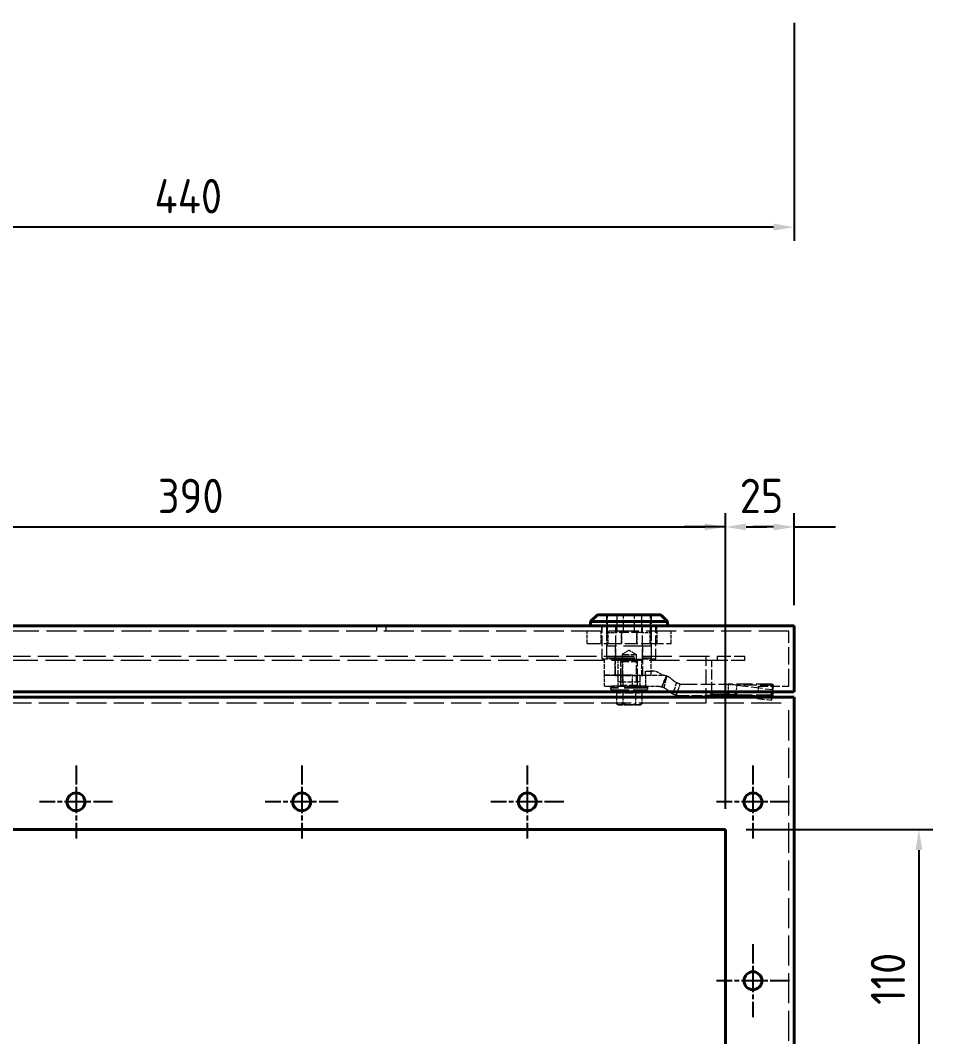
# Model space of a CAD drawing. Header units: millimetres. Extents: x 0 to 2970, y 0 to 2100.
# Drawn here: x 1331.8 to 1663.4, y 337.3 to 706.6 of the extents above; entities that cross this region are included whole.
import ezdxf

# ---------------------------------------------------------------- set-up
doc = ezdxf.new("R2010")
doc.units = ezdxf.units.MM
doc.header["$LTSCALE"] = 5
doc.linetypes.add('CHAIN', pattern=[0.3543, 0.2362, -0.0295, 0.0591, -0.0295])
doc.linetypes.add('DASHED', pattern=[0.2067, 0.1654, -0.0413])
for name, color, linetype, lineweight in [('가려진 것(ISO)', 2, 'DASHED', 18), ('가려진 좁은 것(ISO)', 2, 'DASHED', 18), ('가시적인 것(ISO)', 3, 'Continuous', 40), ('중심 표식(ISO)', 1, 'Continuous', 25), ('치수(ISO)', 2, 'Continuous', 25)]:
    doc.layers.add(name, color=color, linetype=linetype, lineweight=lineweight)
doc.styles.add('치수 텍스트_PSTEK_POSCO', font='isocp.shx')
doc.dimstyles.new('치수_PSTEK_POSCO', dxfattribs={"dimscale": 5, "dimtxt": 2.5, "dimasz": 1.5, "dimexe": 1, "dimexo": 1.5, "dimgap": 1, "dimtad": 1, "dimrnd": 1e-08, "dimdsep": 46, "dimtxsty": '치수 텍스트_PSTEK_POSCO', "dimcen": 0.09, "dimdle": 10, "dimclrd": 7, "dimclre": 7, "dimclrt": 2, "dimadec": 1, "dimazin": 2, "dimtfac": 1, "dimtmove": 0, "dimatfit": 3, "dimfxl": 0, "dimtolj": 1, "dimlwd": -1, "dimlwe": -1, "dimarcsym": 0})

# ---------------------------------------------------------------- blocks, each defined once
blk = doc.blocks.new('*D28')
at = {"layer": 'Defpoints', "color": 0, "transparency": 16777216}
for p in [(1588.09, 412.65), (1588.09, 302.65), (1658.4, 302.65)]:
    blk.add_point(p, dxfattribs=at)
at = {"layer": '치수(ISO)', "color": 7, "transparency": 16777216}
for p, q in [((1595.59, 412.65), (1663.4, 412.65)), ((1658.4, 405.15), (1658.4, 310.15)), ((1595.59, 302.65), (1663.4, 302.65))]:
    blk.add_line(p, q, dxfattribs=at)
for points in [[(1657.15, 405.15), (1659.65, 405.15), (1658.4, 412.65)], [(1657.15, 310.15), (1659.65, 310.15), (1658.4, 302.65)]]:
    blk.add_solid(points, dxfattribs=at)
at = {"layer": '치수(ISO)', "color": 2, "transparency": 16777216, "insert": (1647.15, 348.9), "char_height": 12.5, "attachment_point": 4, "rotation": 90, "style": '치수 텍스트_PSTEK_POSCO'}
blk.add_mtext('\\A1;110', dxfattribs=at)
blk = doc.blocks.new('*D31')
at = {"layer": 'Defpoints', "color": 0, "transparency": 16777216}
for p in [(1588.09, 522.56), (1198.09, 412.65), (1588.09, 412.65)]:
    blk.add_point(p, dxfattribs=at)
at = {"layer": '치수(ISO)', "color": 7, "transparency": 16777216}
for p, q in [((1198.09, 420.15), (1198.09, 527.56)), ((1588.09, 420.15), (1588.09, 527.56)), ((1205.59, 522.56), (1580.59, 522.56))]:
    blk.add_line(p, q, dxfattribs=at)
for points in [[(1205.59, 523.81), (1205.59, 521.31), (1198.09, 522.56)], [(1580.59, 523.81), (1580.59, 521.31), (1588.09, 522.56)]]:
    blk.add_solid(points, dxfattribs=at)
at = {"layer": '치수(ISO)', "color": 2, "transparency": 16777216, "insert": (1381.81, 533.81), "char_height": 12.5, "attachment_point": 4, "style": '치수 텍스트_PSTEK_POSCO'}
blk.add_mtext('\\A1;390', dxfattribs=at)
blk = doc.blocks.new('*D32')
at = {"layer": 'Defpoints', "color": 0, "transparency": 16777216}
for p in [(1613.09, 522.56), (1613.09, 486.65), (1588.09, 412.65)]:
    blk.add_point(p, dxfattribs=at)
at = {"layer": '치수(ISO)', "color": 7, "transparency": 16777216}
for p, q in [((1588.09, 420.15), (1588.09, 527.56)), ((1613.09, 494.15), (1613.09, 527.56)), ((1580.59, 522.56), (1573.09, 522.56)), ((1588.09, 522.56), (1580.59, 522.56)), ((1595.59, 522.56), (1603.09, 522.56)), ((1605.59, 522.56), (1598.09, 522.56)), ((1613.09, 522.56), (1620.59, 522.56)), ((1620.59, 522.56), (1628.09, 522.56))]:
    blk.add_line(p, q, dxfattribs=at)
for points in [[(1595.59, 523.81), (1595.59, 521.31), (1588.09, 522.56)], [(1605.59, 523.81), (1605.59, 521.31), (1613.09, 522.56)]]:
    blk.add_solid(points, dxfattribs=at)
at = {"layer": '치수(ISO)', "color": 2, "transparency": 16777216, "insert": (1593.29, 533.81), "char_height": 12.5, "attachment_point": 4, "style": '치수 텍스트_PSTEK_POSCO'}
blk.add_mtext('\\A1;25', dxfattribs=at)
blk = doc.blocks.new('*D52')
at = {"layer": 'Defpoints', "color": 0, "transparency": 16777216}
for p in [(1173.09, 713.26), (1613.09, 713.26), (1173.09, 631.48)]:
    blk.add_point(p, dxfattribs=at)
at = {"layer": '치수(ISO)', "color": 7, "transparency": 16777216}
for p, q in [((1173.09, 705.76), (1173.09, 626.48)), ((1613.09, 705.76), (1613.09, 626.48)), ((1605.59, 631.48), (1180.59, 631.48))]:
    blk.add_line(p, q, dxfattribs=at)
for points in [[(1180.59, 632.73), (1180.59, 630.23), (1173.09, 631.48)], [(1605.59, 632.73), (1605.59, 630.23), (1613.09, 631.48)]]:
    blk.add_solid(points, dxfattribs=at)
at = {"layer": '치수(ISO)', "color": 2, "transparency": 16777216, "insert": (1380.58, 642.73), "char_height": 12.5, "attachment_point": 4, "style": '치수 텍스트_PSTEK_POSCO'}
blk.add_mtext('\\A1;440', dxfattribs=at)

msp = doc.modelspace()

# ---------------------------------------------------------------- linework, layer by layer
at = {"layer": '가려진 것(ISO)', "ltscale": 5.980648}
for p, q in [((1544.936, 474.955), (1544.936, 490.655)), ((1561.236, 474.955), (1561.236, 490.655))]:
    msp.add_line(p, q, dxfattribs=at)
at = {"layer": '가려진 것(ISO)', "ltscale": 2.437912}
for p, q in [((1545.269, 484.255), (1545.269, 490.655)), ((1548.651, 490.655), (1548.651, 484.255)), ((1551.086, 484.255), (1551.086, 490.655)), ((1555.086, 484.255), (1555.086, 490.655)), ((1557.521, 490.655), (1557.521, 484.255)), ((1560.903, 484.255), (1560.903, 490.655))]:
    msp.add_line(p, q, dxfattribs=at)
at = {"layer": '가려진 것(ISO)', "ltscale": 13.183357}
for p, q in [((1611.086, 484.655), (1175.086, 484.655)), ((1175.086, 458.655), (1611.086, 458.655))]:
    msp.add_line(p, q, dxfattribs=at)
at = {"layer": '가려진 것(ISO)', "ltscale": 0.761779}
for p, q in [((1461.336, 484.655), (1461.336, 486.655)), ((1464.836, 484.655), (1464.836, 486.655)), ((1543.086, 486.655), (1543.086, 484.655)), ((1548.503, 486.655), (1548.503, 484.655)), ((1557.669, 486.655), (1557.669, 484.655)), ((1563.086, 486.655), (1563.086, 484.655)), ((1600.086, 462.655), (1600.086, 464.655))]:
    msp.add_line(p, q, dxfattribs=at)
at = {"layer": '가려진 것(ISO)', "ltscale": 1.676033}
for p, q in [((1537.836, 480.255), (1537.836, 484.655)), ((1542.936, 480.255), (1542.936, 484.655)), ((1545.461, 480.255), (1545.461, 484.655)), ((1560.711, 480.255), (1560.711, 484.655)), ((1563.236, 480.255), (1563.236, 484.655)), ((1568.336, 480.255), (1568.336, 484.655))]:
    msp.add_line(p, q, dxfattribs=at)
at = {"layer": '가려진 것(ISO)', "ltscale": 4.64736}
for p, q in [((1543.336, 474.455), (1543.336, 486.655)), ((1548.213, 474.455), (1548.213, 486.655)), ((1557.959, 474.455), (1557.959, 486.655)), ((1562.836, 474.455), (1562.836, 486.655))]:
    msp.add_line(p, q, dxfattribs=at)
at = {"layer": '가려진 것(ISO)', "ltscale": 0.652472}
for p, q in [((1545.269, 484.255), (1545.086, 484.255)), ((1561.086, 484.255), (1560.903, 484.255))]:
    msp.add_line(p, q, dxfattribs=at)
at = {"layer": '가려진 것(ISO)', "ltscale": 1.904597}
for p, q in [((1545.086, 479.255), (1545.086, 484.255)), ((1561.086, 479.255), (1561.086, 484.255))]:
    msp.add_line(p, q, dxfattribs=at)
at = {"layer": '가려진 것(ISO)', "ltscale": 1.288206}
for p, q in [((1545.269, 484.255), (1548.651, 484.255)), ((1557.521, 484.255), (1560.903, 484.255))]:
    msp.add_line(p, q, dxfattribs=at)
at = {"layer": '가려진 것(ISO)', "ltscale": 4.359921}
msp.add_line((1557.521, 484.255), (1548.651, 484.255), dxfattribs=at)
at = {"layer": '가려진 것(ISO)', "ltscale": 7.618686}
msp.add_line((1611.086, 464.655), (1611.086, 484.655), dxfattribs=at)
at = {"layer": '가려진 것(ISO)', "ltscale": 5.809225}
for p, q in [((1537.836, 480.255), (1545.461, 480.255)), ((1545.461, 480.255), (1560.711, 480.255)), ((1560.711, 480.255), (1568.336, 480.255))]:
    msp.add_line(p, q, dxfattribs=at)
at = {"layer": '가려진 것(ISO)', "ltscale": 12.159042}
msp.add_line((1561.086, 479.255), (1545.086, 479.255), dxfattribs=at)
at = {"layer": '가려진 것(ISO)', "ltscale": 4.114045}
for p, q in [((1548.086, 468.455), (1548.086, 479.255)), ((1558.086, 468.455), (1558.086, 479.255))]:
    msp.add_line(p, q, dxfattribs=at)
at = {"layer": '가려진 것(ISO)', "ltscale": 1.110941}
for q in [(1550.586, 476.255), (1555.586, 476.255)]:
    msp.add_line((1553.086, 477.757), q, dxfattribs=at)
at = {"layer": '가려진 것(ISO)', "ltscale": 13.269749}
for p, q in [((1201.086, 475.655), (1585.086, 475.655)), ((1585.086, 474.055), (1201.086, 474.055))]:
    msp.add_line(p, q, dxfattribs=at)
at = {"layer": '가려진 것(ISO)', "ltscale": 2.673137}
for p, q in [((1548.213, 474.455), (1543.336, 474.455)), ((1562.836, 474.455), (1557.959, 474.455))]:
    msp.add_line(p, q, dxfattribs=at)
at = {"layer": '가려진 것(ISO)', "ltscale": 2.209348}
for p, q in [((1544.086, 468.655), (1544.086, 474.455)), ((1549.062, 468.655), (1549.062, 474.455)), ((1550.806, 468.655), (1550.806, 474.455)), ((1557.648, 468.655), (1557.648, 474.455)), ((1561.136, 468.655), (1561.136, 474.455))]:
    msp.add_line(p, q, dxfattribs=at)
at = {"layer": '가려진 것(ISO)', "ltscale": 12.387025}
msp.add_line((1544.936, 474.955), (1561.236, 474.955), dxfattribs=at)
at = {"layer": '가려진 것(ISO)', "ltscale": 2.399818}
msp.add_line((1547.986, 468.655), (1547.986, 474.955), dxfattribs=at)
at = {"layer": '가려진 것(ISO)', "ltscale": 3.712642}
msp.add_line((1548.213, 474.455), (1557.959, 474.455), dxfattribs=at)
at = {"layer": '가려진 것(ISO)', "ltscale": 0.53863}
for p, q in [((1551.086, 474.655), (1550.086, 473.655)), ((1555.086, 474.655), (1556.086, 473.655))]:
    msp.add_line(p, q, dxfattribs=at)
at = {"layer": '가려진 것(ISO)', "ltscale": 3.590168}
msp.add_line((1550.086, 473.655), (1556.086, 473.655), dxfattribs=at)
at = {"layer": '가려진 것(ISO)', "ltscale": 3.314072}
for p, q in [((1550.086, 464.955), (1550.086, 473.655)), ((1556.086, 464.955), (1556.086, 473.655))]:
    msp.add_line(p, q, dxfattribs=at)
at = {"layer": '가려진 것(ISO)', "ltscale": 2.991791}
msp.add_line((1550.586, 476.255), (1555.586, 476.255), dxfattribs=at)
at = {"layer": '가려진 것(ISO)', "ltscale": 3.809293}
for p, q in [((1550.586, 476.255), (1550.586, 466.255)), ((1555.586, 476.255), (1555.586, 466.255))]:
    msp.add_line(p, q, dxfattribs=at)
at = {"layer": '가려진 것(ISO)', "ltscale": 2.393412}
msp.add_line((1551.086, 474.655), (1555.086, 474.655), dxfattribs=at)
at = {"layer": '가려진 것(ISO)', "ltscale": 0.19037}
msp.add_line((1558.186, 474.455), (1558.186, 474.955), dxfattribs=at)
at = {"layer": '가려진 것(ISO)', "ltscale": 6.475868}
msp.add_line((1581.086, 458.655), (1581.086, 475.655), dxfattribs=at)
at = {"layer": '가려진 것(ISO)', "ltscale": 4.342608}
msp.add_line((1583.086, 462.655), (1583.086, 474.055), dxfattribs=at)
at = {"layer": '가려진 것(ISO)', "ltscale": 5.983681}
for p, q in [((1585.086, 475.655), (1595.086, 475.655)), ((1595.086, 474.055), (1585.086, 474.055))]:
    msp.add_line(p, q, dxfattribs=at)
at = {"layer": '가려진 것(ISO)', "ltscale": 0.609403}
msp.add_line((1595.086, 474.055), (1595.086, 475.655), dxfattribs=at)
at = {"layer": '가려진 것(ISO)', "ltscale": 0.927462}
msp.add_line((1559.084, 470.155), (1561.519, 470.155), dxfattribs=at)
at = {"layer": '가려진 것(ISO)', "ltscale": 0.570337}
msp.add_line((1559.084, 468.657), (1559.084, 470.155), dxfattribs=at)
at = {"layer": '가려진 것(ISO)', "ltscale": 4.647795}
for p, q in [((1550.9, 468.654), (1544.084, 468.651)), ((1544.086, 464.651), (1550.902, 464.654))]:
    msp.add_line(p, q, dxfattribs=at)
at = {"layer": '가려진 것(ISO)', "ltscale": 1.523657}
for p, q in [((1544.086, 464.651), (1544.084, 468.651)), ((1549.086, 464.653), (1549.084, 468.653)), ((1557.086, 464.656), (1557.084, 468.656))]:
    msp.add_line(p, q, dxfattribs=at)
at = {"layer": '가려진 것(ISO)', "ltscale": 11.660803}
msp.add_line((1544.086, 468.655), (1561.136, 468.655), dxfattribs=at)
at = {"layer": '가려진 것(ISO)', "ltscale": 1.256976}
for p, q in [((1549.136, 468.455), (1548.086, 468.455)), ((1558.086, 468.455), (1557.036, 468.455))]:
    msp.add_line(p, q, dxfattribs=at)
at = {"layer": '가려진 것(ISO)', "ltscale": 0.837967}
for p, q in [((1549.136, 466.255), (1549.136, 468.455)), ((1550.02, 466.255), (1550.02, 468.455)), ((1556.152, 466.255), (1556.152, 468.455)), ((1557.036, 466.255), (1557.036, 468.455))]:
    msp.add_line(p, q, dxfattribs=at)
at = {"layer": '가려진 것(ISO)', "ltscale": 0.477639}
for p, q in [((1550.02, 466.255), (1549.136, 466.255)), ((1557.036, 466.255), (1556.152, 466.255))]:
    msp.add_line(p, q, dxfattribs=at)
at = {"layer": '가려진 것(ISO)', "ltscale": 2.514051}
msp.add_line((1556.152, 468.455), (1550.02, 468.455), dxfattribs=at)
at = {"layer": '가려진 것(ISO)', "ltscale": 2.335465}
msp.add_line((1550.02, 466.255), (1556.152, 466.255), dxfattribs=at)
at = {"layer": '가려진 것(ISO)', "ltscale": 1.314632}
for p, q in [((1554.277, 468.655), (1550.9, 468.654)), ((1550.902, 464.654), (1554.279, 464.655))]:
    msp.add_line(p, q, dxfattribs=at)
at = {"layer": '가려진 것(ISO)', "ltscale": 1.892658}
for p, q in [((1554.277, 468.655), (1559.084, 468.657)), ((1554.279, 464.655), (1559.085, 464.657))]:
    msp.add_line(p, q, dxfattribs=at)
at = {"layer": '가려진 것(ISO)', "ltscale": 0.017537}
msp.add_line((1565.038, 468.66), (1565.084, 468.66), dxfattribs=at)
at = {"layer": '가려진 것(ISO)', "ltscale": 6.267762}
msp.add_line((1572.632, 465.363), (1589.086, 465.37), dxfattribs=at)
at = {"layer": '가려진 것(ISO)', "ltscale": 6.993016}
for p, q in [((1605.086, 465.377), (1589.086, 465.37)), ((1605.087, 461.377), (1589.087, 461.37))]:
    msp.add_line(p, q, dxfattribs=at)
at = {"layer": '가려진 것(ISO)', "ltscale": 1.034271}
msp.add_line((1589.086, 465.37), (1589.087, 462.655), dxfattribs=at)
at = {"layer": '가려진 것(ISO)', "ltscale": 1.03863}
for p, q in [((1605.086, 465.377), (1605.087, 462.65)), ((1605.424, 465.104), (1605.079, 462.47))]:
    msp.add_line(p, q, dxfattribs=at)
at = {"layer": '가려진 것(ISO)', "ltscale": 0.062712}
for p, q in [((1546.286, 463.94), (1546.286, 464.105)), ((1559.886, 463.94), (1559.886, 464.105))]:
    msp.add_line(p, q, dxfattribs=at)
at = {"layer": '가려진 것(ISO)', "ltscale": 0.605646}
for p, q in [((1548.142, 462.879), (1546.648, 463.423)), ((1558.03, 462.879), (1559.524, 463.423))]:
    msp.add_line(p, q, dxfattribs=at)
at = {"layer": '가려진 것(ISO)', "ltscale": 7.479626}
msp.add_line((1559.336, 464.655), (1546.836, 464.655), dxfattribs=at)
at = {"layer": '가려진 것(ISO)', "ltscale": 1.619019}
for p, q in [((1548.467, 462.462), (1548.467, 458.212)), ((1557.705, 462.462), (1557.705, 458.212))]:
    msp.add_line(p, q, dxfattribs=at)
at = {"layer": '가려진 것(ISO)', "ltscale": 1.619052}
msp.add_line((1550.777, 462.462), (1550.777, 458.212), dxfattribs=at)
at = {"layer": '가려진 것(ISO)', "ltscale": 1.619049}
msp.add_line((1555.395, 462.462), (1555.395, 458.212), dxfattribs=at)
at = {"layer": '가려진 것(ISO)', "ltscale": 0.963731}
msp.add_line((1592.24, 465.099), (1591.92, 462.655), dxfattribs=at)
at = {"layer": '가려진 것(ISO)', "ltscale": 5.022239}
msp.add_line((1592.24, 465.099), (1605.317, 463.431), dxfattribs=at)
at = {"layer": '가려진 것(ISO)', "ltscale": 4.190233}
msp.add_line((1600.086, 464.655), (1611.086, 464.655), dxfattribs=at)
at = {"layer": '가려진 것(ISO)', "ltscale": 0.484927}
msp.add_line((1605.079, 462.47), (1604.918, 461.24), dxfattribs=at)
at = {"layer": '가려진 것(ISO)', "ltscale": 0.370167}
msp.add_line((1605.087, 462.65), (1605.087, 461.678), dxfattribs=at)
at = {"layer": '가려진 것(ISO)', "ltscale": 0.306202}
msp.add_line((1605.215, 462.655), (1605.317, 463.431), dxfattribs=at)
at = {"layer": '가려진 것(ISO)', "ltscale": 2.824965}
for p, q in [((1605.424, 465.104), (1605.317, 463.431)), ((1604.918, 461.24), (1604.811, 459.567))]:
    msp.add_line(p, q, dxfattribs=at)
at = {"layer": '가려진 것(ISO)', "ltscale": 0.272093}
for p, q in [((1549.086, 457.855), (1548.467, 458.212)), ((1557.086, 457.855), (1557.705, 458.212))]:
    msp.add_line(p, q, dxfattribs=at)
at = {"layer": '가려진 것(ISO)', "ltscale": 4.529016}
msp.add_line((1571.197, 461.362), (1583.086, 461.367), dxfattribs=at)
at = {"layer": '가려진 것(ISO)', "ltscale": 3.27474}
msp.add_line((1596.284, 460.655), (1604.811, 459.567), dxfattribs=at)
at = {"layer": '가려진 것(ISO)', "ltscale": 0.428645}
msp.add_line((1604.811, 459.567), (1604.953, 460.655), dxfattribs=at)
at = {"layer": '가려진 것(ISO)', "ltscale": 13.200636}
msp.add_line((1611.086, 267.655), (1611.086, 458.655), dxfattribs=at)
at = {"layer": '가려진 것(ISO)', "ltscale": 0.797737}
for p, q in [((1549.086, 457.855), (1549.622, 457.855)), ((1556.55, 457.855), (1557.086, 457.855))]:
    msp.add_line(p, q, dxfattribs=at)
at = {"layer": '가려진 것(ISO)', "ltscale": 1.595575}
for p, q in [((1549.622, 457.855), (1553.086, 457.855)), ((1553.086, 457.855), (1556.55, 457.855))]:
    msp.add_line(p, q, dxfattribs=at)
at = {"layer": '가려진 것(ISO)', "ltscale": 1.512168}
msp.add_arc((1561.519, 465.155), 5, 44.50898, 90, dxfattribs=at)
at = {"layer": '가려진 것(ISO)', "ltscale": 0.370666}
msp.add_arc((1572.63, 470.363), 5, 258.87125, 270.02438, dxfattribs=at)
at = {"layer": '가려진 것(ISO)', "ltscale": 0.329008}
for centre, start, end in [((1546.836, 464.105), 90, 180), ((1559.336, 464.105), 0, 90)]:
    msp.add_arc(centre, 0.55, start, end, dxfattribs=at)
at = {"layer": '가려진 것(ISO)', "ltscale": 0.255873}
for centre, start, end in [((1546.836, 463.94), 180, 250), ((1559.336, 463.94), 290, 0)]:
    msp.add_arc(centre, 0.55, start, end, dxfattribs=at)
at = {"layer": '가려진 것(ISO)', "ltscale": 0.179413}
for centre, start, end in [((1549.786, 464.955), 270, 0), ((1556.386, 464.955), 180, 270)]:
    msp.add_arc(centre, 0.3, start, end, dxfattribs=at)
at = {"layer": '가려진 것(ISO)', "ltscale": 0.370619}
msp.add_arc((1571.195, 466.362), 5, 258.87266, 270.02438, dxfattribs=at)
at = {"layer": '가려진 것(ISO)', "ltscale": 2.274306}
msp.add_open_spline([(1559.084, 468.657), (1560.076, 468.658), (1561.072, 468.658), (1563.062, 468.659), (1564.054, 468.659), (1565.038, 468.66)], degree=3, knots=[-0.59728772, -0.59728772, -0.59728772, -0.59728772, -0.29865558, -0.29865558, -0.00008864, -0.00008864, -0.00008864, -0.00008864], dxfattribs=at)
at = {"layer": '가려진 것(ISO)', "ltscale": 0.624723}
msp.add_open_spline([(1566.622, 468.403), (1566.369, 468.487), (1566.109, 468.552), (1565.578, 468.638), (1565.308, 468.66), (1565.038, 468.66)], degree=3, knots=[-0.16423316, -0.16423316, -0.16423316, -0.16423316, -0.08209167, -0.08209167, -0.00008865, -0.00008865, -0.00008865, -0.00008865], dxfattribs=at)
at = {"layer": '가려진 것(ISO)', "ltscale": 0.093699}
msp.add_open_spline([(1566.849, 468.321), (1566.811, 468.336), (1566.773, 468.35), (1566.698, 468.377), (1566.66, 468.39), (1566.622, 468.403)], degree=3, knots=[0.000001, 0.000001, 0.000001, 0.000001, 0.012313333, 0.012313333, 0.024625639, 0.024625639, 0.024625639, 0.024625639], dxfattribs=at)
at = {"layer": '가려진 것(ISO)', "ltscale": 0.619866}
msp.add_open_spline([(1568.22, 467.518), (1568.018, 467.685), (1567.803, 467.835), (1567.344, 468.105), (1567.101, 468.223), (1566.849, 468.321)], degree=3, knots=[-0.16282276, -0.16282276, -0.16282276, -0.16282276, -0.08246392, -0.08246392, -0.000001, -0.000001, -0.000001, -0.000001], dxfattribs=at)
at = {"layer": '가려진 것(ISO)', "ltscale": 0.622728}
for points, knots in [([(1568.22, 467.518), (1568.426, 467.348), (1568.631, 467.179), (1569.041, 466.841), (1569.246, 466.673), (1569.45, 466.505)], [-0.16348834, -0.16348834, -0.16348834, -0.16348834, -0.08174464, -0.08174464, -0.000001, -0.000001, -0.000001, -0.000001]), ([(1566.785, 463.517), (1566.991, 463.348), (1567.196, 463.178), (1567.606, 462.841), (1567.81, 462.672), (1568.014, 462.504)], [-0.16348865, -0.16348865, -0.16348865, -0.16348865, -0.08174478, -0.08174478, -0.000001, -0.000001, -0.000001, -0.000001])]:
    msp.add_open_spline(points, degree=3, knots=knots, dxfattribs=at)
at = {"layer": '가려진 것(ISO)', "ltscale": 0.414449}
msp.add_open_spline([(1570.324, 465.927), (1570.163, 466.01), (1570.01, 466.1), (1569.865, 466.197), (1569.747, 466.275), (1569.635, 466.357), (1569.527, 466.442), (1569.501, 466.463), (1569.475, 466.484), (1569.45, 466.505)], degree=3, knots=[0, 0, 0, 0, 0.5, 0.5, 0.5, 0.9025059, 0.9025059, 0.9025059, 1, 1, 1, 1], dxfattribs=at)
at = {"layer": '가려진 것(ISO)', "ltscale": 0.550491}
msp.add_open_spline([(1571.665, 465.457), (1571.202, 465.549), (1570.756, 465.707), (1570.355, 465.91), (1570.339, 465.918), (1570.324, 465.927)], degree=3, knots=[-2.32675333, -2.32675333, -2.32675333, -2.32675333, -2.19233301, -2.19233301, -2.18674205, -2.18674205, -2.18674205, -2.18674205], dxfattribs=at)
at = {"layer": '가려진 것(ISO)', "ltscale": 1.228978}
msp.add_open_spline([(1589.086, 465.37), (1590.141, 465.37), (1591.196, 465.279), (1592.24, 465.099)], degree=3, dxfattribs=at)
at = {"layer": '가려진 것(ISO)', "ltscale": 0.850808}
msp.add_open_spline([(1605.086, 465.377), (1605.202, 465.377), (1605.319, 465.285), (1605.424, 465.104)], degree=3, dxfattribs=at)
at = {"layer": '가려진 것(ISO)', "ltscale": 0.214051}
for points, knots in [([(1548.467, 462.462), (1548.467, 462.503), (1548.46, 462.543), (1548.433, 462.624), (1548.412, 462.663), (1548.356, 462.741), (1548.319, 462.777), (1548.237, 462.837), (1548.192, 462.86), (1548.144, 462.878), (1548.143, 462.879), (1548.142, 462.879)], [-0.056055727, -0.056055727, -0.056055727, -0.056055727, -0.043846592, -0.043846592, -0.030415241, -0.030415241, -0.015046721, -0.015046721, 0, 0, 0.000314742, 0.000314742, 0.000314742, 0.000314742]), ([(1557.705, 462.462), (1557.705, 462.503), (1557.712, 462.543), (1557.739, 462.624), (1557.76, 462.663), (1557.816, 462.741), (1557.853, 462.777), (1557.935, 462.837), (1557.98, 462.86), (1558.028, 462.878), (1558.029, 462.879), (1558.03, 462.879)], [-0.056055776, -0.056055776, -0.056055776, -0.056055776, -0.043849048, -0.043849048, -0.030415241, -0.030415241, -0.015046721, -0.015046721, 0, 0, 0.000314742, 0.000314742, 0.000314742, 0.000314742])]:
    msp.add_open_spline(points, degree=3, knots=knots, dxfattribs=at)
at = {"layer": '가려진 것(ISO)', "ltscale": 0.214015}
msp.add_open_spline([(1550.777, 462.462), (1550.777, 462.503), (1550.773, 462.543), (1550.76, 462.624), (1550.749, 462.663), (1550.721, 462.741), (1550.702, 462.777), (1550.661, 462.837), (1550.639, 462.861), (1550.615, 462.878), (1550.615, 462.879), (1550.614, 462.879)], degree=3, knots=[-0.056046369, -0.056046369, -0.056046369, -0.056046369, -0.043826559, -0.043826559, -0.030415995, -0.030415995, -0.015038694, -0.015038694, 0, 0, 0.000312487, 0.000312487, 0.000312487, 0.000312487], dxfattribs=at)
at = {"layer": '가려진 것(ISO)', "ltscale": 0.214018}
msp.add_open_spline([(1555.395, 462.462), (1555.395, 462.503), (1555.399, 462.543), (1555.412, 462.624), (1555.423, 462.663), (1555.451, 462.741), (1555.47, 462.777), (1555.511, 462.837), (1555.533, 462.861), (1555.557, 462.878), (1555.557, 462.879), (1555.558, 462.879)], degree=3, knots=[0.000007253, 0.000007253, 0.000007253, 0.000007253, 0.012182988, 0.012182988, 0.025541036, 0.025541036, 0.040859243, 0.040859243, 0.055840117, 0.055840117, 0.056151409, 0.056151409, 0.056151409, 0.056151409], dxfattribs=at)
at = {"layer": '가려진 것(ISO)', "ltscale": 1.724178}
msp.add_open_spline([(1559.085, 464.657), (1559.733, 464.657), (1560.429, 464.658), (1561.014, 464.658), (1561.6, 464.658), (1562.075, 464.658), (1562.626, 464.659), (1562.94, 464.659), (1563.279, 464.659), (1563.603, 464.659)], degree=3, knots=[0, 0, 0, 0, 0.3890197, 0.3890197, 0.3890197, 0.7780394, 0.7780394, 0.7780394, 1, 1, 1, 1], dxfattribs=at)
at = {"layer": '가려진 것(ISO)', "ltscale": 0.554343}
msp.add_open_spline([(1563.603, 464.659), (1563.859, 464.659), (1564.115, 464.639), (1564.601, 464.565), (1564.816, 464.514), (1565.001, 464.46)], degree=3, knots=[0.000001, 0.000001, 0.000001, 0.000001, 0.07765173, 0.07765173, 0.15274647, 0.15274647, 0.15274647, 0.15274647], dxfattribs=at)
at = {"layer": '가려진 것(ISO)', "ltscale": 0.348369}
msp.add_open_spline([(1565.001, 464.46), (1565.139, 464.42), (1565.276, 464.374), (1565.412, 464.321), (1565.549, 464.268), (1565.685, 464.208), (1565.819, 464.142)], degree=3, knots=[0, 0, 0, 0, 0.5, 0.5, 0.5, 1, 1, 1, 1], dxfattribs=at)
at = {"layer": '가려진 것(ISO)', "ltscale": 0.448149}
msp.add_open_spline([(1565.819, 464.142), (1565.996, 464.054), (1566.166, 463.958), (1566.327, 463.853), (1566.488, 463.748), (1566.641, 463.636), (1566.785, 463.517)], degree=3, knots=[0, 0, 0, 0, 0.5, 0.5, 0.5, 1, 1, 1, 1], dxfattribs=at)
at = {"layer": '가려진 것(ISO)', "ltscale": 0.414511}
msp.add_open_spline([(1568.014, 462.504), (1568.04, 462.483), (1568.066, 462.462), (1568.093, 462.441), (1568.2, 462.356), (1568.312, 462.274), (1568.429, 462.196), (1568.575, 462.1), (1568.728, 462.009), (1568.888, 461.926)], degree=3, knots=[0, 0, 0, 0, 0.0988299, 0.0988299, 0.0988299, 0.5, 0.5, 0.5, 1, 1, 1, 1], dxfattribs=at)
at = {"layer": '가려진 것(ISO)', "ltscale": 0.550541}
msp.add_open_spline([(1568.888, 461.926), (1569.019, 461.858), (1569.154, 461.795), (1569.593, 461.615), (1569.911, 461.52), (1570.23, 461.456)], degree=3, knots=[-2.39231706, -2.39231706, -2.39231706, -2.39231706, -2.3486929, -2.3486929, -2.25464695, -2.25464695, -2.25464695, -2.25464695], dxfattribs=at)
at = {"layer": '가려진 것(ISO)', "ltscale": 0.60327}
msp.add_open_spline([(1605.056, 462.297), (1605.078, 462.458), (1605.084, 462.569), (1605.087, 462.639), (1605.087, 462.646), (1605.087, 462.65), (1605.087, 462.65), (1605.087, 462.65)], degree=3, knots=[0, 0, 0, 0, 0.11114673, 0.11114673, 0.15770148, 0.15770148, 0.15787941, 0.15787941, 0.15787941, 0.15787941], dxfattribs=at)
at = {"layer": '가려진 것(ISO)', "ltscale": 0.893127}
for points, weights in [([(1549.622, 457.855), (1549.086, 457.855), (1548.467, 458.212)], [2.2140995979, 2.21409958201, 2.05513439892]), ([(1550.777, 458.212), (1550.158, 457.855), (1549.622, 457.855)], [2.05513439893, 2.2140996138, 2.2140995979]), ([(1553.086, 457.855), (1552.014, 457.855), (1550.777, 458.212)], [2.21410026725, 2.21410026725, 2.05513502021]), ([(1555.395, 458.212), (1554.158, 457.855), (1553.086, 457.855)], [2.0551350202, 2.21410026725, 2.21410026725]), ([(1556.55, 457.855), (1556.014, 457.855), (1555.395, 458.212)], [2.21409784829, 2.21409784827, 2.05513277493]), ([(1557.705, 458.212), (1557.086, 457.855), (1556.55, 457.855)], [2.05513277492, 2.2140978483, 2.21409784829])]:
    msp.add_rational_spline(points, weights, degree=2, dxfattribs=at)
at = {"layer": '가려진 것(ISO)', "ltscale": 0.373163}
msp.add_open_spline([(1605.047, 461.368), (1605.005, 461.351), (1604.963, 461.308), (1604.918, 461.24)], degree=3, dxfattribs=at)
at = {"layer": '가려진 좁은 것(ISO)', "ltscale": 1.676033}
for p, q in [((1550.265, 480.255), (1550.265, 484.655)), ((1550.265, 484.655), (1550.265, 480.255)), ((1550.265, 480.255), (1550.265, 484.655)), ((1550.265, 484.655), (1550.265, 480.255)), ((1555.907, 484.655), (1555.907, 480.255)), ((1555.907, 480.255), (1555.907, 484.655)), ((1555.907, 484.655), (1555.907, 480.255)), ((1555.907, 480.255), (1555.907, 484.655))]:
    msp.add_line(p, q, dxfattribs=at)
at = {"layer": '가려진 좁은 것(ISO)', "ltscale": 2.991791}
msp.add_line((1555.586, 474.155), (1550.586, 474.155), dxfattribs=at)
msp.add_line((1555.586, 474.155), (1550.586, 474.155), dxfattribs=at)
at = {"layer": '가려진 좁은 것(ISO)', "ltscale": 0.609403}
msp.add_line((1585.086, 475.655), (1585.086, 474.055), dxfattribs=at)
at = {"layer": '가려진 좁은 것(ISO)', "ltscale": 0.075602}
msp.add_line((1550.086, 468.653), (1550.086, 468.455), dxfattribs=at)
at = {"layer": '가려진 좁은 것(ISO)', "ltscale": 1.523657}
for p, q in [((1550.902, 464.654), (1550.9, 468.654)), ((1554.279, 464.655), (1554.277, 468.655)), ((1559.084, 468.657), (1559.085, 464.657))]:
    msp.add_line(p, q, dxfattribs=at)
at = {"layer": '가려진 좁은 것(ISO)', "ltscale": 0.076574}
msp.add_line((1556.086, 468.455), (1556.086, 468.656), dxfattribs=at)
at = {"layer": '가려진 좁은 것(ISO)', "ltscale": 0.000412947}
msp.add_line((1556.25, 468.656), (1556.25, 468.655), dxfattribs=at)
msp.add_line((1556.25, 468.656), (1556.25, 468.655), dxfattribs=at)
at = {"layer": '가려진 좁은 것(ISO)', "ltscale": 1.619016}
msp.add_line((1570.324, 465.927), (1568.888, 461.926), dxfattribs=at)
at = {"layer": '가려진 좁은 것(ISO)', "ltscale": 1.619001}
msp.add_line((1570.23, 461.456), (1571.665, 465.457), dxfattribs=at)
at = {"layer": '가려진 좁은 것(ISO)', "ltscale": 10.335186}
for p, q in [((1559.886, 464.105), (1546.286, 464.105)), ((1559.886, 463.94), (1546.286, 463.94))]:
    msp.add_line(p, q, dxfattribs=at)
at = {"layer": '가려진 좁은 것(ISO)', "ltscale": 7.704749}
msp.add_line((1546.648, 463.423), (1559.524, 463.423), dxfattribs=at)
at = {"layer": '가려진 좁은 것(ISO)', "ltscale": 3.590168}
msp.add_line((1556.086, 464.955), (1550.086, 464.955), dxfattribs=at)
at = {"layer": '가려진 좁은 것(ISO)', "ltscale": 0.186062}
msp.add_line((1553.086, 462.255), (1553.086, 462.631), dxfattribs=at)
at = {"layer": '가려진 좁은 것(ISO)', "ltscale": 5.762268}
for p, q in [((1605.424, 465.104), (1592.24, 465.099)), ((1604.918, 461.24), (1591.734, 461.235))]:
    msp.add_line(p, q, dxfattribs=at)
at = {"layer": '가려진 좁은 것(ISO)', "ltscale": 8.97254e-05}
msp.add_open_spline([(1554.256, 468.655), (1554.256, 468.655), (1554.256, 468.655), (1554.256, 468.655)], degree=3, dxfattribs=at)
msp.add_open_spline([(1554.256, 468.655), (1554.256, 468.655), (1554.256, 468.655), (1554.256, 468.655)], degree=3, dxfattribs=at)
at = {"layer": '가려진 좁은 것(ISO)', "ltscale": 0.000566607}
msp.add_open_spline([(1557.198, 468.656), (1557.198, 468.656), (1557.198, 468.655), (1557.198, 468.655)], degree=3, dxfattribs=at)
msp.add_open_spline([(1557.198, 468.656), (1557.198, 468.656), (1557.198, 468.655), (1557.198, 468.655)], degree=3, dxfattribs=at)
at = {"layer": '가려진 좁은 것(ISO)', "ltscale": 1.624577}
msp.add_open_spline([(1566.622, 468.403), (1566.429, 467.943), (1566.238, 467.491), (1566.05, 467.046), (1565.862, 466.602), (1565.678, 466.166), (1565.502, 465.736), (1565.326, 465.305), (1565.158, 464.88), (1565.001, 464.46)], degree=3, knots=[0, 0, 0, 0, 0.3333333, 0.3333333, 0.3333333, 0.6666667, 0.6666667, 0.6666667, 1, 1, 1, 1], dxfattribs=at)
at = {"layer": '가려진 좁은 것(ISO)', "ltscale": 1.624578}
msp.add_open_spline([(1565.001, 464.46), (1565.026, 464.527), (1565.052, 464.594), (1565.077, 464.662), (1565.137, 464.818), (1565.197, 464.975), (1565.259, 465.132), (1565.321, 465.287), (1565.383, 465.443), (1565.447, 465.6), (1565.465, 465.645), (1565.484, 465.69), (1565.502, 465.736), (1565.547, 465.845), (1565.592, 465.955), (1565.638, 466.066), (1565.7, 466.214), (1565.762, 466.363), (1565.825, 466.514), (1565.881, 466.647), (1565.938, 466.781), (1565.995, 466.916), (1566.013, 466.96), (1566.032, 467.003), (1566.05, 467.046), (1566.081, 467.12), (1566.113, 467.195), (1566.144, 467.27), (1566.188, 467.373), (1566.232, 467.477), (1566.276, 467.582), (1566.315, 467.675), (1566.355, 467.767), (1566.394, 467.861), (1566.429, 467.944), (1566.464, 468.027), (1566.499, 468.111), (1566.531, 468.185), (1566.562, 468.26), (1566.594, 468.335), (1566.603, 468.358), (1566.613, 468.38), (1566.622, 468.403)], degree=3, knots=[0, 0, 0, 0, 0.0532858, 0.0532858, 0.0532858, 0.1766136, 0.1766136, 0.1766136, 0.2983371, 0.2983371, 0.2983371, 0.3333333, 0.3333333, 0.3333333, 0.4182823, 0.4182823, 0.4182823, 0.5324802, 0.5324802, 0.5324802, 0.6341594, 0.6341594, 0.6341594, 0.6666667, 0.6666667, 0.6666667, 0.7223421, 0.7223421, 0.7223421, 0.7996501, 0.7996501, 0.7996501, 0.8681126, 0.8681126, 0.8681126, 0.9291059, 0.9291059, 0.9291059, 0.9836748, 0.9836748, 0.9836748, 1, 1, 1, 1], dxfattribs=at)
at = {"layer": '가려진 좁은 것(ISO)', "ltscale": 1.640387}
msp.add_open_spline([(1565.819, 464.142), (1565.841, 464.255), (1565.863, 464.368), (1565.886, 464.482), (1565.929, 464.691), (1565.973, 464.901), (1566.019, 465.112), (1566.048, 465.24), (1566.077, 465.369), (1566.106, 465.498), (1566.119, 465.554), (1566.132, 465.611), (1566.146, 465.667), (1566.184, 465.831), (1566.224, 465.995), (1566.264, 466.16), (1566.301, 466.306), (1566.338, 466.453), (1566.376, 466.601), (1566.401, 466.697), (1566.426, 466.794), (1566.451, 466.89), (1566.461, 466.926), (1566.47, 466.961), (1566.479, 466.997), (1566.511, 467.115), (1566.543, 467.234), (1566.576, 467.353), (1566.605, 467.46), (1566.634, 467.567), (1566.665, 467.675), (1566.692, 467.772), (1566.719, 467.868), (1566.747, 467.966), (1566.772, 468.053), (1566.797, 468.141), (1566.822, 468.23), (1566.831, 468.26), (1566.84, 468.291), (1566.849, 468.321)], degree=3, knots=[0, 0, 0, 0, 0.0844545, 0.0844545, 0.0844545, 0.2392845, 0.2392845, 0.2392845, 0.3333333, 0.3333333, 0.3333333, 0.3743632, 0.3743632, 0.3743632, 0.4929223, 0.4929223, 0.4929223, 0.5980553, 0.5980553, 0.5980553, 0.6666667, 0.6666667, 0.6666667, 0.6917173, 0.6917173, 0.6917173, 0.7754928, 0.7754928, 0.7754928, 0.8505712, 0.8505712, 0.8505712, 0.9180518, 0.9180518, 0.9180518, 0.9789633, 0.9789633, 0.9789633, 1, 1, 1, 1], dxfattribs=at)
at = {"layer": '가려진 좁은 것(ISO)', "ltscale": 1.895435}
for points, knots in [([(1548.142, 462.879), (1548.21, 462.854), (1548.283, 462.829), (1548.361, 462.804), (1548.377, 462.8), (1548.392, 462.795), (1548.408, 462.79), (1548.463, 462.773), (1548.521, 462.757), (1548.58, 462.741), (1548.624, 462.73), (1548.669, 462.719), (1548.715, 462.709), (1548.754, 462.7), (1548.794, 462.692), (1548.834, 462.685), (1548.904, 462.672), (1548.976, 462.661), (1549.049, 462.652), (1549.069, 462.65), (1549.089, 462.647), (1549.109, 462.645), (1549.203, 462.636), (1549.299, 462.631), (1549.394, 462.631), (1549.489, 462.631), (1549.584, 462.636), (1549.677, 462.645), (1549.697, 462.647), (1549.717, 462.65), (1549.736, 462.652), (1549.808, 462.661), (1549.878, 462.672), (1549.946, 462.685), (1549.986, 462.692), (1550.024, 462.7), (1550.062, 462.709), (1550.106, 462.719), (1550.15, 462.73), (1550.192, 462.741), (1550.25, 462.757), (1550.306, 462.773), (1550.359, 462.79), (1550.374, 462.795), (1550.389, 462.8), (1550.403, 462.804), (1550.479, 462.829), (1550.549, 462.854), (1550.614, 462.879)], [0.00000249, 0.00000249, 0.00000249, 0.00000249, 0.10460482, 0.10460482, 0.10460482, 0.125, 0.125, 0.125, 0.19708955, 0.19708955, 0.19708955, 0.25, 0.25, 0.25, 0.29543023, 0.29543023, 0.29543023, 0.375, 0.375, 0.375, 0.39704146, 0.39704146, 0.39704146, 0.5, 0.5, 0.5, 0.60295854, 0.60295854, 0.60295854, 0.625, 0.625, 0.625, 0.70456977, 0.70456977, 0.70456977, 0.75, 0.75, 0.75, 0.80291045, 0.80291045, 0.80291045, 0.875, 0.875, 0.875, 0.89539518, 0.89539518, 0.89539518, 0.99999769, 0.99999769, 0.99999769, 0.99999769]), ([(1555.558, 462.879), (1555.623, 462.854), (1555.693, 462.829), (1555.768, 462.804), (1555.783, 462.8), (1555.798, 462.795), (1555.813, 462.79), (1555.866, 462.773), (1555.922, 462.757), (1555.98, 462.741), (1556.022, 462.73), (1556.066, 462.719), (1556.11, 462.709), (1556.148, 462.7), (1556.186, 462.692), (1556.226, 462.685), (1556.294, 462.672), (1556.364, 462.661), (1556.436, 462.652), (1556.455, 462.65), (1556.475, 462.647), (1556.495, 462.645), (1556.588, 462.636), (1556.683, 462.631), (1556.778, 462.631), (1556.873, 462.631), (1556.969, 462.636), (1557.063, 462.645), (1557.083, 462.647), (1557.103, 462.65), (1557.123, 462.652), (1557.196, 462.661), (1557.268, 462.672), (1557.338, 462.685), (1557.378, 462.692), (1557.418, 462.7), (1557.457, 462.709), (1557.503, 462.719), (1557.548, 462.73), (1557.592, 462.741), (1557.651, 462.757), (1557.709, 462.773), (1557.764, 462.79), (1557.78, 462.795), (1557.795, 462.8), (1557.811, 462.804), (1557.889, 462.829), (1557.962, 462.854), (1558.03, 462.879)], [0.00000232, 0.00000232, 0.00000232, 0.00000232, 0.10460482, 0.10460482, 0.10460482, 0.125, 0.125, 0.125, 0.19708955, 0.19708955, 0.19708955, 0.25, 0.25, 0.25, 0.29543023, 0.29543023, 0.29543023, 0.375, 0.375, 0.375, 0.39704146, 0.39704146, 0.39704146, 0.5, 0.5, 0.5, 0.60295854, 0.60295854, 0.60295854, 0.625, 0.625, 0.625, 0.70456977, 0.70456977, 0.70456977, 0.75, 0.75, 0.75, 0.80291045, 0.80291045, 0.80291045, 0.875, 0.875, 0.875, 0.89539518, 0.89539518, 0.89539518, 0.99999751, 0.99999751, 0.99999751, 0.99999751])]:
    msp.add_open_spline(points, degree=3, knots=knots, dxfattribs=at)
at = {"layer": '가려진 좁은 것(ISO)', "ltscale": 1.76849}
for points in [[(1548.467, 462.462), (1548.546, 462.436), (1548.629, 462.41), (1548.719, 462.385), (1548.808, 462.36), (1548.904, 462.337), (1549.002, 462.318), (1549.101, 462.298), (1549.203, 462.282), (1549.307, 462.272), (1549.411, 462.261), (1549.516, 462.255), (1549.622, 462.255), (1549.728, 462.255), (1549.833, 462.261), (1549.937, 462.272), (1550.041, 462.282), (1550.143, 462.298), (1550.241, 462.318), (1550.34, 462.337), (1550.435, 462.36), (1550.525, 462.385), (1550.614, 462.41), (1550.698, 462.436), (1550.777, 462.462)], [(1555.395, 462.462), (1555.474, 462.436), (1555.558, 462.41), (1555.647, 462.385), (1555.737, 462.36), (1555.832, 462.337), (1555.931, 462.318), (1556.029, 462.298), (1556.131, 462.282), (1556.235, 462.272), (1556.339, 462.261), (1556.444, 462.255), (1556.55, 462.255), (1556.656, 462.255), (1556.761, 462.261), (1556.865, 462.272), (1556.969, 462.282), (1557.071, 462.298), (1557.17, 462.318), (1557.268, 462.337), (1557.364, 462.36), (1557.453, 462.385), (1557.543, 462.41), (1557.626, 462.436), (1557.705, 462.462)]]:
    msp.add_open_spline(points, degree=3, knots=[0, 0, 0, 0, 0.125, 0.125, 0.125, 0.25, 0.25, 0.25, 0.375, 0.375, 0.375, 0.5, 0.5, 0.5, 0.625, 0.625, 0.625, 0.75, 0.75, 0.75, 0.875, 0.875, 0.875, 1, 1, 1, 1], dxfattribs=at)
at = {"layer": '가려진 좁은 것(ISO)', "ltscale": 0.947667}
for points, knots in [([(1550.614, 462.879), (1550.777, 462.849), (1550.941, 462.821), (1551.106, 462.795), (1551.147, 462.788), (1551.188, 462.782), (1551.229, 462.776), (1551.351, 462.758), (1551.475, 462.741), (1551.599, 462.726), (1551.685, 462.715), (1551.772, 462.705), (1551.858, 462.696), (1551.94, 462.688), (1552.022, 462.68), (1552.103, 462.673), (1552.231, 462.662), (1552.358, 462.654), (1552.483, 462.647), (1552.523, 462.645), (1552.564, 462.643), (1552.604, 462.641), (1552.766, 462.635), (1552.925, 462.631), (1553.086, 462.631)], [0.00000535, 0.00000535, 0.00000535, 0.00000535, 0.20052293, 0.20052293, 0.20052293, 0.25, 0.25, 0.25, 0.39734023, 0.39734023, 0.39734023, 0.5, 0.5, 0.5, 0.59717741, 0.59717741, 0.59717741, 0.75, 0.75, 0.75, 0.79938724, 0.79938724, 0.79938724, 1, 1, 1, 1]), ([(1553.086, 462.631), (1553.248, 462.631), (1553.409, 462.635), (1553.573, 462.642), (1553.613, 462.643), (1553.653, 462.645), (1553.693, 462.647), (1553.819, 462.654), (1553.947, 462.663), (1554.076, 462.674), (1554.157, 462.681), (1554.239, 462.688), (1554.321, 462.697), (1554.408, 462.706), (1554.494, 462.716), (1554.581, 462.727), (1554.705, 462.742), (1554.828, 462.759), (1554.949, 462.777), (1554.99, 462.783), (1555.03, 462.789), (1555.07, 462.795), (1555.235, 462.821), (1555.397, 462.849), (1555.558, 462.879)], [0, 0, 0, 0, 0.20094998, 0.20094998, 0.20094998, 0.25, 0.25, 0.25, 0.40333094, 0.40333094, 0.40333094, 0.5, 0.5, 0.5, 0.60292444, 0.60292444, 0.60292444, 0.75, 0.75, 0.75, 0.7988985, 0.7988985, 0.7988985, 0.99999466, 0.99999466, 0.99999466, 0.99999466])]:
    msp.add_open_spline(points, degree=3, knots=knots, dxfattribs=at)
at = {"layer": '가려진 좁은 것(ISO)', "ltscale": 0.88419}
msp.add_open_spline([(1550.777, 462.462), (1550.867, 462.447), (1550.957, 462.432), (1551.049, 462.419), (1551.149, 462.403), (1551.251, 462.389), (1551.353, 462.375), (1551.419, 462.366), (1551.487, 462.358), (1551.554, 462.35), (1551.682, 462.334), (1551.812, 462.321), (1551.94, 462.309), (1551.984, 462.305), (1552.029, 462.301), (1552.073, 462.297), (1552.224, 462.285), (1552.374, 462.275), (1552.522, 462.268), (1552.544, 462.267), (1552.566, 462.267), (1552.588, 462.266), (1552.757, 462.259), (1552.922, 462.255), (1553.086, 462.255)], degree=3, knots=[0, 0, 0, 0, 0.1187084, 0.1187084, 0.1187084, 0.25, 0.25, 0.25, 0.3359259, 0.3359259, 0.3359259, 0.5, 0.5, 0.5, 0.5563781, 0.5563781, 0.5563781, 0.75, 0.75, 0.75, 0.7786751, 0.7786751, 0.7786751, 1, 1, 1, 1], dxfattribs=at)
at = {"layer": '가려진 좁은 것(ISO)', "ltscale": 0.884189}
msp.add_open_spline([(1553.086, 462.255), (1553.272, 462.255), (1553.461, 462.26), (1553.653, 462.269), (1553.845, 462.278), (1554.041, 462.291), (1554.237, 462.309), (1554.434, 462.327), (1554.631, 462.35), (1554.824, 462.376), (1555.018, 462.402), (1555.207, 462.43), (1555.395, 462.462)], degree=3, knots=[0, 0, 0, 0, 0.25, 0.25, 0.25, 0.5, 0.5, 0.5, 0.75, 0.75, 0.75, 1, 1, 1, 1], dxfattribs=at)
at = {"layer": '가시적인 것(ISO)'}
for p, q in [((1541.586, 490.655), (1539.086, 488.155)), ((1567.086, 488.155), (1539.086, 488.155)), ((1539.086, 486.655), (1539.086, 488.155)), ((1541.586, 490.655), (1564.586, 490.655)), ((1564.586, 490.655), (1567.086, 488.155)), ((1567.086, 486.655), (1567.086, 488.155)), ((1613.086, 486.655), (1173.086, 486.655)), ((1613.086, 462.655), (1613.086, 486.655)), ((1173.086, 462.655), (1613.086, 462.655)), ((1583.086, 460.655), (1583.086, 462.655)), ((1589.087, 462.655), (1589.087, 462.643)), ((1589.087, 462.643), (1589.087, 461.37)), ((1591.895, 462.465), (1591.734, 461.235)), ((1591.92, 462.655), (1591.895, 462.465)), ((1604.953, 460.655), (1605.215, 462.655)), ((1605.087, 461.678), (1605.087, 461.377)), ((1173.086, 460.655), (1613.086, 460.655)), ((1583.086, 461.367), (1589.087, 461.37)), ((1591.734, 461.235), (1596.284, 460.655)), ((1613.086, 267.655), (1613.086, 460.655)), ((1198.086, 412.655), (1588.086, 412.655)), ((1588.086, 412.655), (1588.086, 302.655))]:
    msp.add_line(p, q, dxfattribs=at)
for centre in [(1352.086, 422.655), (1434.086, 422.655), (1516.086, 422.655), (1598.086, 422.655), (1598.086, 357.655)]:
    msp.add_circle(centre, 3.25, dxfattribs=at)
for points in [[(1589.087, 461.37), (1589.972, 461.37), (1590.856, 461.325), (1591.734, 461.235)], [(1605.087, 461.377), (1605.074, 461.377), (1605.06, 461.374), (1605.047, 461.368)]]:
    msp.add_open_spline(points, degree=3, dxfattribs=at)
at = {"layer": '중심 표식(ISO)', "linetype": 'CHAIN', "ltscale": 5.889299}
for p, q in [((1352.086, 435.905), (1352.086, 409.405)), ((1434.086, 435.905), (1434.086, 409.405)), ((1516.086, 435.905), (1516.086, 409.405)), ((1598.086, 435.905), (1598.086, 409.405)), ((1365.336, 422.655), (1338.836, 422.655)), ((1447.336, 422.655), (1420.836, 422.655)), ((1529.336, 422.655), (1502.836, 422.655)), ((1611.336, 422.655), (1584.836, 422.655)), ((1598.086, 370.905), (1598.086, 344.405)), ((1611.336, 357.655), (1584.836, 357.655))]:
    msp.add_line(p, q, dxfattribs=at)

# ---------------------------------------------------------------- dimensions: what is measured, and where the dimension line sits
at = {"layer": '치수(ISO)', "color": 7}
for base, p1, p2, angle, picture, middle in [((1173.086, 631.48), (1613.086, 713.259), (1173.086, 713.259), 180, '*D52', (1393.086, 631.48)), ((1588.086, 522.559), (1198.086, 412.655), (1588.086, 412.655), 180, '*D31', (1393.086, 522.559)), ((1613.086, 522.559), (1588.086, 412.655), (1613.086, 486.655), 180, '*D32', (1600.586, 522.559)), ((1658.396, 302.655), (1588.086, 412.655), (1588.086, 302.655), 90, '*D28', (1658.396, 357.655))]:
    dim = msp.add_linear_dim(base=base, p1=p1, p2=p2, angle=angle, dimstyle='치수_PSTEK_POSCO', override={"dimdec": 2, "dimtp": 0, "dimtm": 0, "dimtdec": 2, "dimtofl": 0, "dimatfit": 1}, dxfattribs=at)
    dim.commit()
    dim.dimension.update_dxf_attribs({"geometry": picture, "text_midpoint": middle, "dimtype": 160})

doc.saveas('drawing.dxf')
